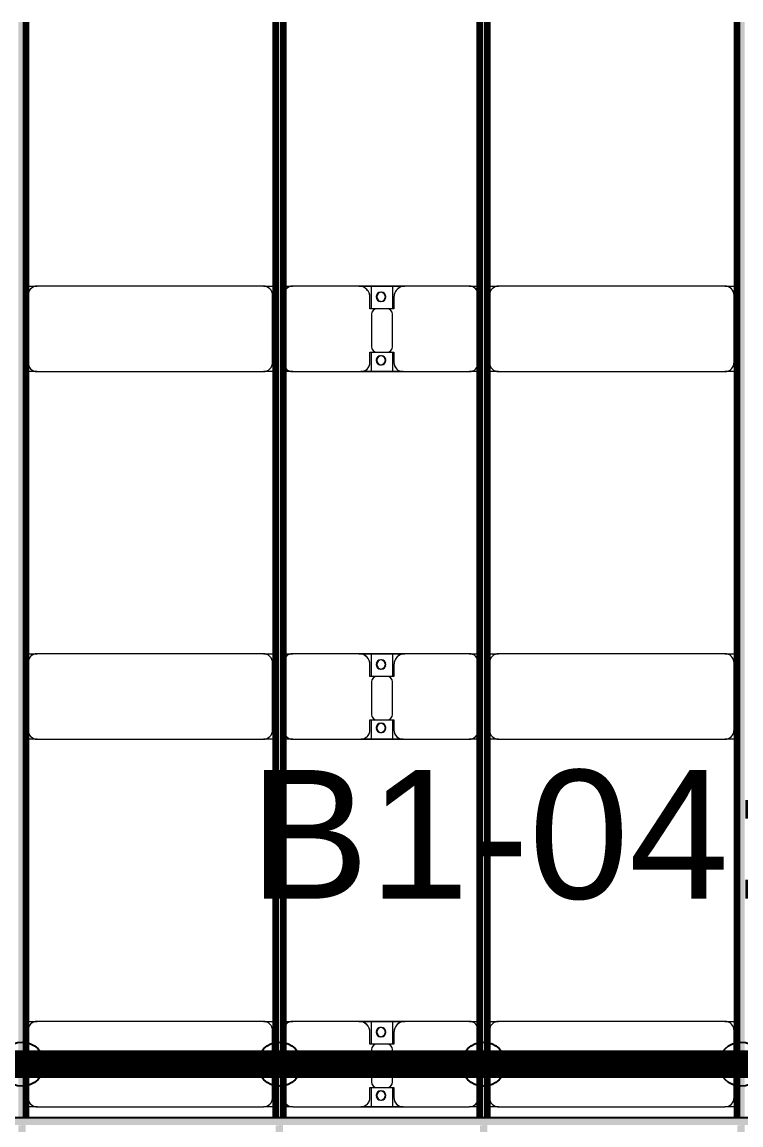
# Model space of a CAD drawing. Header units: millimetres. Extents: x -268744 to 115753, y -96240 to -10461.
# Drawn here: x -202024 to -198114, y -64647 to -58647 of the extents above; entities that cross this region are included whole.
import ezdxf

# ---------------------------------------------------------------- set-up
doc = ezdxf.new("R2010")
doc.units = ezdxf.units.MM
doc.layers.add('A-GENM', color=13, linetype='Continuous', lineweight=9)
doc.layers.add('S-BEAM', color=12, linetype='Continuous', lineweight=9)
doc.layers.add('GC-GHI CHU', color=2, linetype='Continuous')
doc.layers.add('GC-HOP 40x60 GIA CUONG', color=1, linetype='Continuous')
doc.styles.add('GC_VN', font='arial.ttf')

# ---------------------------------------------------------------- blocks, each defined once
blk = doc.blocks.new('Dai phao do pin - DẢI PHAO ĐỠ PIN-V5-KHUNG KẾT CẤU BÈ PIN 1')
at = {"layer": 'A-GENM', "color": 7}
for p, q in [((52027.6, 241.6), (52089.7, 241.6)), ((52027.6, 241.6), (52089.7, 241.6)), ((53320.3, 241.6), (52089.7, 241.6)), ((53320.3, 241.6), (53387.6, 241.6)), ((53320.3, 241.6), (53387.6, 241.6)), ((53427.6, 241.6), (53479.7, 241.6)), ((53427.6, 241.6), (53479.7, 241.6)), ((53839.7, 241.6), (53479.7, 241.6)), ((53839.7, 241.6), (54022.2, 241.6)), ((54022.2, 241.6), (53839.7, 241.6)), ((53907.8, 241.6), (54090.3, 241.6)), ((53907.8, 116.2), (53907.8, 241.6)), ((54090.3, 241.6), (53910.8, 241.6)), ((54022.2, 241.6), (54022.2, 116.2)), ((54440.3, 241.6), (54090.3, 241.6)), ((54440.3, 241.6), (54497.6, 241.6)), ((54440.3, 241.6), (54497.6, 241.6)), ((54537.6, 241.6), (54599.7, 241.6)), ((54537.6, 241.6), (54599.7, 241.6)), ((55830.3, 241.6), (54599.7, 241.6)), ((55830.3, 241.6), (55897.6, 241.6)), ((55830.3, 241.6), (55897.6, 241.6)), ((52039.7, 191.6), (52039.7, -173.4)), ((53370.3, -173.4), (53370.3, 191.6)), ((53429.7, 191.6), (53429.7, -173.4)), ((53899.7, 118.2), (53899.7, 181.6)), ((54030.3, 181.6), (54030.3, 118.2)), ((54490.3, -173.4), (54490.3, 191.6)), ((54549.7, 191.6), (54549.7, -173.4)), ((55880.3, -173.4), (55880.3, 191.6)), ((53992.2, 118.2), (53899.7, 118.2)), ((53907.8, 88.2), (53907.8, -88.2)), ((54030.3, 118.2), (53937.8, 118.2)), ((54022.2, -88.2), (54022.2, 88.2)), ((53899.7, -173.4), (53899.7, -118.2)), ((53899.7, -118.2), (53992.2, -118.2)), ((53907.8, -223.4), (53907.8, -116.2)), ((53937.8, -118.2), (54030.3, -118.2)), ((54022.2, -116.2), (54022.2, -223.4)), ((54030.3, -118.2), (54030.3, -173.4)), ((52089.7, -223.4), (52027.6, -223.4)), ((52089.7, -223.4), (52027.6, -223.4)), ((52089.7, -223.4), (53320.3, -223.4)), ((53387.6, -223.4), (53320.3, -223.4)), ((53387.6, -223.4), (53320.3, -223.4)), ((53479.7, -223.4), (53427.6, -223.4)), ((53479.7, -223.4), (53427.6, -223.4)), ((53479.7, -223.4), (53849.7, -223.4)), ((54022.2, -223.4), (53849.7, -223.4)), ((53849.7, -223.4), (54022.2, -223.4)), ((54080.3, -223.4), (53907.8, -223.4)), ((53910.8, -223.4), (54080.3, -223.4)), ((54080.3, -223.4), (54440.3, -223.4)), ((54497.6, -223.4), (54440.3, -223.4)), ((54497.6, -223.4), (54440.3, -223.4)), ((54599.7, -223.4), (54537.6, -223.4)), ((54599.7, -223.4), (54537.6, -223.4)), ((54599.7, -223.4), (55830.3, -223.4)), ((55897.6, -223.4), (55830.3, -223.4)), ((55897.6, -223.4), (55830.3, -223.4))]:
    blk.add_line(p, q, dxfattribs=at)
for centre, radius, start, end in [((52089.7, 191.6), 50, 90, 180), ((53320.3, 191.6), 50, 360, 90), ((53320.3, 191.6), 50, 60, 90), ((53479.7, 191.6), 50, 90, 180), ((53839.7, 181.6), 60, 0, 90), ((54090.3, 181.6), 60, 90, 180), ((54440.3, 191.6), 50, 0, 90), ((54599.7, 191.6), 50, 90, 180), ((55830.3, 191.6), 50, 360, 90), ((55830.3, 191.6), 50, 60, 90), ((52089.7, 191.6), 50, 150, 180), ((52089.7, 191.6), 50, 105, 135), ((53320.3, 191.6), 50, 15, 30), ((53479.7, 191.6), 50, 105, 180), ((53839.7, 181.6), 60, 0, 60), ((53958.6, 183.2), 25, 360, 180), ((53958.6, 183.2), 25, 180, 360), ((53958.6, 183.2), 25, 360, 165), ((53961.4, 183.2), 25, 0, 180), ((53961.4, 183.2), 25, 90, 180), ((53961.4, 183.2), 25, 180, 0), ((53961.4, 183.2), 25, 180, 300), ((53958.6, 183.2), 25, 210, 360), ((53961.4, 183.2), 25, 15, 75), ((54090.3, 181.6), 60, 120, 180), ((54440.3, 191.6), 50, 0, 75), ((54599.7, 191.6), 50, 150, 180), ((54599.7, 191.6), 50, 105, 135), ((55830.3, 191.6), 50, 15, 30), ((53961.4, 183.2), 25, 330, 345), ((53937.8, 88.2), 30, 90, 180), ((53992.2, 88.2), 30, 0, 90), ((53937.8, -88.2), 30, 180, 270), ((53992.2, -88.2), 30, 270, 0), ((52089.7, -173.4), 50, 180, 270), ((52089.7, -173.4), 50, 180, 210), ((53320.3, -173.4), 50, 270, 0), ((53320.3, -173.4), 50, 330, 0), ((53479.7, -173.4), 50, 180, 270), ((53479.7, -173.4), 50, 180, 255), ((53849.7, -173.4), 50, 270, 360), ((53849.7, -173.4), 50, 285, 360), ((53958.6, -161.8), 25, 360, 180), ((53958.6, -161.8), 25, 180, 360), ((53958.6, -161.8), 25, 105, 165), ((53958.6, -161.8), 25, 195, 360), ((53961.4, -161.8), 25, 0, 180), ((53961.4, -161.8), 25, 105, 180), ((53961.4, -161.8), 25, 180, 0), ((53961.4, -161.8), 25, 180, 270), ((53958.6, -161.8), 25, 360, 75), ((53961.4, -161.8), 25, 15, 75), ((53961.4, -161.8), 25, 285, 345), ((54080.3, -173.4), 50, 180, 270), ((54080.3, -173.4), 50, 180, 255), ((54440.3, -173.4), 50, 270, 360), ((54440.3, -173.4), 50, 285, 360), ((54599.7, -173.4), 50, 180, 270), ((54599.7, -173.4), 50, 180, 210), ((55830.3, -173.4), 50, 270, 0), ((55830.3, -173.4), 50, 330, 0), ((52089.7, -173.4), 50, 240, 270), ((53320.3, -173.4), 50, 285, 300), ((54599.7, -173.4), 50, 240, 270), ((55830.3, -173.4), 50, 285, 300)]:
    blk.add_arc(centre, radius, start, end, dxfattribs=at)
blk = doc.blocks.new('Dai phao do pin - DẢI PHAO ĐỠ PIN-V6-KHUNG KẾT CẤU BÈ PIN 1')
at = {"layer": 'A-GENM', "color": 7}
for p, q in [((52027.6, 241.6), (52089.7, 241.6)), ((52027.6, 241.6), (52089.7, 241.6)), ((53320.3, 241.6), (52089.7, 241.6)), ((53320.3, 241.6), (53387.6, 241.6)), ((53320.3, 241.6), (53387.6, 241.6)), ((53427.6, 241.6), (53479.7, 241.6)), ((53427.6, 241.6), (53479.7, 241.6)), ((53839.7, 241.6), (53479.7, 241.6)), ((53839.7, 241.6), (54022.2, 241.6)), ((54022.2, 241.6), (53839.7, 241.6)), ((53907.8, 241.6), (54090.3, 241.6)), ((53907.8, 116.2), (53907.8, 241.6)), ((54090.3, 241.6), (53910.8, 241.6)), ((54022.2, 241.6), (54022.2, 116.2)), ((54440.3, 241.6), (54090.3, 241.6)), ((54440.3, 241.6), (54497.6, 241.6)), ((54440.3, 241.6), (54497.6, 241.6)), ((54537.6, 241.6), (54599.7, 241.6)), ((54537.6, 241.6), (54599.7, 241.6)), ((55830.3, 241.6), (54599.7, 241.6)), ((55830.3, 241.6), (55897.6, 241.6)), ((55830.3, 241.6), (55897.6, 241.6)), ((52039.7, 191.6), (52039.7, -173.4)), ((53370.3, -173.4), (53370.3, 191.6)), ((53429.7, 191.6), (53429.7, -173.4)), ((53899.7, 118.2), (53899.7, 181.6)), ((54030.3, 181.6), (54030.3, 118.2)), ((54490.3, -173.4), (54490.3, 191.6)), ((54549.7, 191.6), (54549.7, -173.4)), ((55880.3, -173.4), (55880.3, 191.6)), ((53992.2, 118.2), (53899.7, 118.2)), ((53907.8, 88.2), (53907.8, -88.2)), ((54030.3, 118.2), (53937.8, 118.2)), ((54022.2, -88.2), (54022.2, 88.2)), ((53899.7, -173.4), (53899.7, -118.2)), ((53899.7, -118.2), (53992.2, -118.2)), ((53907.8, -223.4), (53907.8, -116.2)), ((53937.8, -118.2), (54030.3, -118.2)), ((54022.2, -116.2), (54022.2, -223.4)), ((54030.3, -118.2), (54030.3, -173.4)), ((52089.7, -223.4), (52027.6, -223.4)), ((52089.7, -223.4), (52027.6, -223.4)), ((52089.7, -223.4), (53320.3, -223.4)), ((53387.6, -223.4), (53320.3, -223.4)), ((53387.6, -223.4), (53320.3, -223.4)), ((53479.7, -223.4), (53427.6, -223.4)), ((53479.7, -223.4), (53427.6, -223.4)), ((53479.7, -223.4), (53849.7, -223.4)), ((54022.2, -223.4), (53849.7, -223.4)), ((53849.7, -223.4), (54022.2, -223.4)), ((54080.3, -223.4), (53907.8, -223.4)), ((53910.8, -223.4), (54080.3, -223.4)), ((54080.3, -223.4), (54440.3, -223.4)), ((54497.6, -223.4), (54440.3, -223.4)), ((54497.6, -223.4), (54440.3, -223.4)), ((54599.7, -223.4), (54537.6, -223.4)), ((54599.7, -223.4), (54537.6, -223.4)), ((54599.7, -223.4), (55830.3, -223.4)), ((55897.6, -223.4), (55830.3, -223.4)), ((55897.6, -223.4), (55830.3, -223.4))]:
    blk.add_line(p, q, dxfattribs=at)
for centre, radius, start, end in [((52089.7, 191.6), 50, 90, 180), ((53320.3, 191.6), 50, 360, 90), ((53320.3, 191.6), 50, 60, 90), ((53479.7, 191.6), 50, 90, 180), ((53839.7, 181.6), 60, 0, 90), ((54090.3, 181.6), 60, 90, 180), ((54440.3, 191.6), 50, 0, 90), ((54599.7, 191.6), 50, 90, 180), ((55830.3, 191.6), 50, 360, 90), ((55830.3, 191.6), 50, 60, 90), ((52089.7, 191.6), 50, 150, 180), ((52089.7, 191.6), 50, 105, 135), ((53320.3, 191.6), 50, 15, 30), ((53479.7, 191.6), 50, 105, 180), ((53839.7, 181.6), 60, 0, 60), ((53958.6, 183.2), 25, 360, 180), ((53958.6, 183.2), 25, 180, 360), ((53958.6, 183.2), 25, 360, 165), ((53961.4, 183.2), 25, 0, 180), ((53961.4, 183.2), 25, 90, 180), ((53961.4, 183.2), 25, 180, 0), ((53961.4, 183.2), 25, 180, 300), ((53958.6, 183.2), 25, 210, 360), ((53961.4, 183.2), 25, 15, 75), ((54090.3, 181.6), 60, 120, 180), ((54440.3, 191.6), 50, 0, 75), ((54599.7, 191.6), 50, 150, 180), ((54599.7, 191.6), 50, 105, 135), ((55830.3, 191.6), 50, 15, 30), ((53961.4, 183.2), 25, 330, 345), ((53937.8, 88.2), 30, 90, 180), ((53992.2, 88.2), 30, 0, 90), ((53937.8, -88.2), 30, 180, 270), ((53992.2, -88.2), 30, 270, 0), ((52089.7, -173.4), 50, 180, 270), ((52089.7, -173.4), 50, 180, 210), ((53320.3, -173.4), 50, 270, 0), ((53320.3, -173.4), 50, 330, 0), ((53479.7, -173.4), 50, 180, 270), ((53479.7, -173.4), 50, 180, 255), ((53849.7, -173.4), 50, 270, 360), ((53849.7, -173.4), 50, 285, 360), ((53958.6, -161.8), 25, 360, 180), ((53958.6, -161.8), 25, 180, 360), ((53958.6, -161.8), 25, 105, 165), ((53958.6, -161.8), 25, 195, 360), ((53961.4, -161.8), 25, 0, 180), ((53961.4, -161.8), 25, 105, 180), ((53961.4, -161.8), 25, 180, 0), ((53961.4, -161.8), 25, 180, 270), ((53958.6, -161.8), 25, 360, 75), ((53961.4, -161.8), 25, 15, 75), ((53961.4, -161.8), 25, 285, 345), ((54080.3, -173.4), 50, 180, 270), ((54080.3, -173.4), 50, 180, 255), ((54440.3, -173.4), 50, 270, 360), ((54440.3, -173.4), 50, 285, 360), ((54599.7, -173.4), 50, 180, 270), ((54599.7, -173.4), 50, 180, 210), ((55830.3, -173.4), 50, 270, 0), ((55830.3, -173.4), 50, 330, 0), ((52089.7, -173.4), 50, 240, 270), ((53320.3, -173.4), 50, 285, 300), ((54599.7, -173.4), 50, 240, 270), ((55830.3, -173.4), 50, 285, 300)]:
    blk.add_arc(centre, radius, start, end, dxfattribs=at)
blk = doc.blocks.new('Dai phao do pin - DẢI PHAO ĐỠ PIN-V7-KHUNG KẾT CẤU BÈ PIN 1')
at = {"layer": 'A-GENM', "color": 7}
for p, q in [((52027.6, 241.6), (52089.7, 241.6)), ((52027.6, 241.6), (52089.7, 241.6)), ((53320.3, 241.6), (52089.7, 241.6)), ((53320.3, 241.6), (53387.6, 241.6)), ((53320.3, 241.6), (53387.6, 241.6)), ((53427.6, 241.6), (53479.7, 241.6)), ((53427.6, 241.6), (53479.7, 241.6)), ((53839.7, 241.6), (53479.7, 241.6)), ((53839.7, 241.6), (54022.2, 241.6)), ((54022.2, 241.6), (53839.7, 241.6)), ((53907.8, 241.6), (54090.3, 241.6)), ((53907.8, 116.2), (53907.8, 241.6)), ((54090.3, 241.6), (53910.8, 241.6)), ((54022.2, 241.6), (54022.2, 116.2)), ((54440.3, 241.6), (54090.3, 241.6)), ((54440.3, 241.6), (54497.6, 241.6)), ((54440.3, 241.6), (54497.6, 241.6)), ((54537.6, 241.6), (54599.7, 241.6)), ((54537.6, 241.6), (54599.7, 241.6)), ((55830.3, 241.6), (54599.7, 241.6)), ((55830.3, 241.6), (55897.6, 241.6)), ((55830.3, 241.6), (55897.6, 241.6)), ((52039.7, 191.6), (52039.7, -173.4)), ((53370.3, -173.4), (53370.3, 191.6)), ((53429.7, 191.6), (53429.7, -173.4)), ((53899.7, 118.2), (53899.7, 181.6)), ((54030.3, 181.6), (54030.3, 118.2)), ((54490.3, -173.4), (54490.3, 191.6)), ((54549.7, 191.6), (54549.7, -173.4)), ((55880.3, -173.4), (55880.3, 191.6)), ((53992.2, 118.2), (53899.7, 118.2)), ((53907.8, 88.2), (53907.8, -88.2)), ((54030.3, 118.2), (53937.8, 118.2)), ((54022.2, -88.2), (54022.2, 88.2)), ((53899.7, -173.4), (53899.7, -118.2)), ((53899.7, -118.2), (53992.2, -118.2)), ((53907.8, -223.4), (53907.8, -116.2)), ((53937.8, -118.2), (54030.3, -118.2)), ((54022.2, -116.2), (54022.2, -223.4)), ((54030.3, -118.2), (54030.3, -173.4)), ((52089.7, -223.4), (52027.6, -223.4)), ((52089.7, -223.4), (52027.6, -223.4)), ((52089.7, -223.4), (53320.3, -223.4)), ((53387.6, -223.4), (53320.3, -223.4)), ((53387.6, -223.4), (53320.3, -223.4)), ((53479.7, -223.4), (53427.6, -223.4)), ((53479.7, -223.4), (53427.6, -223.4)), ((53479.7, -223.4), (53849.7, -223.4)), ((54022.2, -223.4), (53849.7, -223.4)), ((53849.7, -223.4), (54022.2, -223.4)), ((54080.3, -223.4), (53907.8, -223.4)), ((53910.8, -223.4), (54080.3, -223.4)), ((54080.3, -223.4), (54440.3, -223.4)), ((54497.6, -223.4), (54440.3, -223.4)), ((54497.6, -223.4), (54440.3, -223.4)), ((54599.7, -223.4), (54537.6, -223.4)), ((54599.7, -223.4), (54537.6, -223.4)), ((54599.7, -223.4), (55830.3, -223.4)), ((55897.6, -223.4), (55830.3, -223.4)), ((55897.6, -223.4), (55830.3, -223.4))]:
    blk.add_line(p, q, dxfattribs=at)
for centre, radius, start, end in [((52089.7, 191.6), 50, 90, 180), ((53320.3, 191.6), 50, 360, 90), ((53320.3, 191.6), 50, 60, 90), ((53479.7, 191.6), 50, 90, 180), ((53839.7, 181.6), 60, 0, 90), ((54090.3, 181.6), 60, 90, 180), ((54440.3, 191.6), 50, 0, 90), ((54599.7, 191.6), 50, 90, 180), ((55830.3, 191.6), 50, 360, 90), ((55830.3, 191.6), 50, 60, 90), ((52089.7, 191.6), 50, 150, 180), ((52089.7, 191.6), 50, 105, 135), ((53320.3, 191.6), 50, 15, 30), ((53479.7, 191.6), 50, 105, 180), ((53839.7, 181.6), 60, 0, 60), ((53958.6, 183.2), 25, 360, 180), ((53958.6, 183.2), 25, 180, 360), ((53958.6, 183.2), 25, 360, 165), ((53961.4, 183.2), 25, 0, 180), ((53961.4, 183.2), 25, 90, 180), ((53961.4, 183.2), 25, 180, 0), ((53961.4, 183.2), 25, 180, 300), ((53958.6, 183.2), 25, 210, 360), ((53961.4, 183.2), 25, 15, 75), ((54090.3, 181.6), 60, 120, 180), ((54440.3, 191.6), 50, 0, 75), ((54599.7, 191.6), 50, 150, 180), ((54599.7, 191.6), 50, 105, 135), ((55830.3, 191.6), 50, 15, 30), ((53961.4, 183.2), 25, 330, 345), ((53937.8, 88.2), 30, 90, 180), ((53992.2, 88.2), 30, 0, 90), ((53937.8, -88.2), 30, 180, 270), ((53992.2, -88.2), 30, 270, 0), ((52089.7, -173.4), 50, 180, 270), ((52089.7, -173.4), 50, 180, 210), ((53320.3, -173.4), 50, 270, 0), ((53320.3, -173.4), 50, 330, 0), ((53479.7, -173.4), 50, 180, 270), ((53479.7, -173.4), 50, 180, 255), ((53849.7, -173.4), 50, 270, 360), ((53849.7, -173.4), 50, 285, 360), ((53958.6, -161.8), 25, 360, 180), ((53958.6, -161.8), 25, 180, 360), ((53958.6, -161.8), 25, 105, 165), ((53958.6, -161.8), 25, 195.72851, 360), ((53961.4, -161.8), 25, 0, 180), ((53961.4, -161.8), 25, 105, 180), ((53961.4, -161.8), 25, 180, 0), ((53961.4, -161.8), 25, 180, 270), ((53958.6, -161.8), 25, 360, 75), ((53961.4, -161.8), 25, 15, 75), ((53961.4, -161.8), 25, 285, 345), ((54080.3, -173.4), 50, 180, 270), ((54080.3, -173.4), 50, 180, 255), ((54440.3, -173.4), 50, 270, 360), ((54440.3, -173.4), 50, 285, 360), ((54599.7, -173.4), 50, 180, 270), ((54599.7, -173.4), 50, 180, 210), ((55830.3, -173.4), 50, 270, 0), ((55830.3, -173.4), 50, 330, 0), ((52089.7, -173.4), 50, 240, 270), ((53320.3, -173.4), 50, 285, 300), ((54599.7, -173.4), 50, 240, 270), ((55830.3, -173.4), 50, 285, 300)]:
    blk.add_arc(centre, radius, start, end, dxfattribs=at)
blk = doc.blocks.new('Dầm C52 - Hộp 40x60-V24-KHUNG KẾT CẤU BÈ PIN 1')
at = {"layer": 'S-BEAM', "lineweight": 25}
blk.add_hatch(color=4, dxfattribs=at).paths.add_polyline_path([(-145811, -20), (145811, -20), (145811, 20), (-145811, 20)])
at = {"layer": 'S-BEAM', "color": 4, "lineweight": 25}
blk.add_line((-145811, 20), (145811, 20), dxfattribs=at)
blk = doc.blocks.new('Dầm C52 - Dầm C52-V1-KHUNG KẾT CẤU BÈ PIN 1')
at = {"layer": 'S-BEAM', "lineweight": 140}
h = blk.add_hatch(color=1, dxfattribs=at)
h.paths.add_polyline_path([(-25480.9, 20), (-25480.9, -20), (-25440.9, -20), (-25445.2, 20)])
h.paths.add_polyline_path([(-25400.9, -20), (-19440.9, -20), (-19443, 20), (-25400.9, 20)])
h.paths.add_polyline_path([(-19400.9, 20), (-19400.9, -20), (-13440.9, -20), (-13440.9, 20), (-18981.3, 20)])
h.paths.add_polyline_path([(-13400.9, -20), (-7440.9, -20), (-7440.9, 20), (-13400.9, 20)])
h.paths.add_polyline_path([(-7400.9, 20), (-7400.9, -20), (-1440.9, -20), (-1440.9, 20), (-6977, 20)])
h.paths.add_polyline_path([(-1400.9, -20), (4559.1, -20), (4559.1, 20), (-1400.9, 20)])
h.paths.add_polyline_path([(4599.1, 20), (4599.1, -20), (10559.1, -20), (10559.1, 20), (5027.2, 20)])
h.paths.add_polyline_path([(10599.1, -20), (16559.1, -20), (16559.1, 20), (10599.1, 20)])
h.paths.add_polyline_path([(16599.1, 20), (16599.1, -20), (22559.1, -20), (22559.1, 20), (17031.5, 20)])
h.paths.add_polyline_path([(22599.1, -20), (25259.1, -20), (25259.1, 20), (22599.1, 20)])
h.paths.add_polyline_path([(25299.1, -20), (25480.9, -20), (25480.9, 20), (25299.1, 20)])
at = {"layer": 'S-BEAM', "color": 1, "lineweight": 140}
blk.add_line((-13440.9, -20), (-19400.9, -20), dxfattribs=at)
blk = doc.blocks.new('Dầm C52 - Dầm C52-V19-KHUNG KẾT CẤU BÈ PIN 1')
at = {"layer": 'S-BEAM', "lineweight": 140}
h = blk.add_hatch(color=1, dxfattribs=at)
h.paths.add_polyline_path([(-25480.9, 20), (-25480.9, -20), (-25440.9, -20), (-25445.2, 20)])
h.paths.add_polyline_path([(-25400.9, -20), (-19440.9, -20), (-19443, 20), (-25400.9, 20)])
h.paths.add_polyline_path([(-19400.9, -20), (-13440.9, -20), (-13440.9, 20), (-19400.9, 20)])
h.paths.add_polyline_path([(-13400.9, -20), (-7440.9, -20), (-7440.9, 20), (-13400.9, 20)])
h.paths.add_polyline_path([(-7400.9, -20), (-1440.9, -20), (-1440.9, 20), (-7400.9, 20)])
h.paths.add_polyline_path([(-1400.9, -20), (4559.1, -20), (4559.1, 20), (-1400.9, 20)])
h.paths.add_polyline_path([(4599.1, -20), (10559.1, -20), (10559.1, 20), (4599.1, 20)])
h.paths.add_polyline_path([(10599.1, -20), (16559.1, -20), (16559.1, 20), (10599.1, 20)])
h.paths.add_polyline_path([(16599.1, -20), (22559.1, -20), (22559.1, 20), (16599.1, 20)])
h.paths.add_polyline_path([(22599.1, -20), (25259.1, -20), (25259.1, 20), (22599.1, 20)])
h.paths.add_polyline_path([(25299.1, 20), (25299.1, -20), (25441.8, -20), (25441.8, 20)])
at = {"layer": 'S-BEAM', "color": 1, "lineweight": 140}
for p, q in [((-19400.9, 20), (-13440.9, 20)), ((-13440.9, -20), (-19400.9, -20))]:
    blk.add_line(p, q, dxfattribs=at)
blk = doc.blocks.new('Dầm C52 - Dầm C52-V21-KHUNG KẾT CẤU BÈ PIN 1')
at = {"layer": 'S-BEAM', "lineweight": 140}
h = blk.add_hatch(color=1, dxfattribs=at)
h.paths.add_polyline_path([(-25480.9, 20), (-25480.9, -20), (-25440.9, -20), (-25445.2, 20)])
h.paths.add_polyline_path([(-25400.9, 20), (-25400.9, -20), (-19440.9, -20), (-19443, 20), (-24983.5, 20)])
h.paths.add_polyline_path([(-19400.9, 5.7), (-19400.9, -20), (-13440.9, -20), (-13440.9, 20), (-19400.9, 20)])
h.paths.add_polyline_path([(-13400.9, 5.7), (-13400.9, -20), (-7440.9, -20), (-7440.9, 20), (-13400.9, 20)])
h.paths.add_polyline_path([(-7400.9, -20), (-1440.9, -20), (-1440.9, 20), (-7400.9, 20), (-7400.9, 5.7)])
h.paths.add_polyline_path([(-1400.9, 5.7), (-1400.9, -20), (4559.1, -20), (4559.1, 20), (-1400.9, 20)])
h.paths.add_polyline_path([(4599.1, 20), (4599.1, -20), (10559.1, -20), (10559.1, 20), (5027.2, 20)])
h.paths.add_polyline_path([(10599.1, 5.7), (10599.1, -20), (16559.1, -20), (16559.1, 20), (10599.1, 20)])
h.paths.add_polyline_path([(16599.1, -20), (22559.1, -20), (22559.1, 20), (16599.1, 20), (16599.1, 5.7)])
h.paths.add_polyline_path([(22599.1, 5.7), (22599.1, -20), (25259.1, -20), (25259.1, 20), (22599.1, 20)])
h.paths.add_polyline_path([(25299.1, -20), (25480.9, -20), (25480.9, 20), (25299.1, 20), (25299.1, 5.7)])
at = {"layer": 'S-BEAM', "color": 1, "lineweight": 140}
for p, q in [((-19400.9, 20), (-13440.9, 20)), ((-13440.9, -20), (-19400.9, -20))]:
    blk.add_line(p, q, dxfattribs=at)
blk = doc.blocks.new('Dầm C52 - Dầm C52-102503-KHUNG KẾT CẤU BÈ PIN 1')
at = {"layer": 'S-BEAM', "lineweight": 140}
h = blk.add_hatch(color=1, dxfattribs=at)
h.paths.add_polyline_path([(-25480.9, 20), (-25480.9, -20), (-25440.9, -20), (-25440.9, 20)])
h.paths.add_polyline_path([(-25400.9, 20), (-25400.9, -20), (-19440.9, -20), (-19443, 20), (-24983.5, 20)])
h.paths.add_polyline_path([(-19400.9, 20), (-19400.9, -20), (-13440.9, -20), (-13440.9, 20), (-17596.2, 20)])
h.paths.add_polyline_path([(-13400.9, -20), (-7440.9, -20), (-7440.9, 20), (-13400.9, 20)])
h.paths.add_polyline_path([(-7400.9, -20), (-1440.9, -20), (-1440.9, 20), (-7400.9, 20)])
h.paths.add_polyline_path([(-1400.9, -20), (4559.1, -20), (4559.1, 20), (-1400.9, 20)])
h.paths.add_polyline_path([(4599.1, -20), (10559.1, -20), (10559.1, 20), (4599.1, 20)])
h.paths.add_polyline_path([(10599.1, 20), (10599.1, -20), (16559.1, -20), (16559.1, 20), (11952.8, 20)])
h.paths.add_polyline_path([(16599.1, -20), (22559.1, -20), (22559.1, 20), (16599.1, 20)])
h.paths.add_polyline_path([(22599.1, -20), (25259.1, -20), (25259.1, 20), (22599.1, 20)])
h.paths.add_polyline_path([(25299.1, -20), (25441.8, -20), (25441.8, 20), (25299.1, 20)])
at = {"layer": 'S-BEAM', "color": 1, "lineweight": 140}
blk.add_line((-19400.9, 20), (-13440.9, 20), dxfattribs=at)
blk = doc.blocks.new('be pin 1_rvt-1-KHUNG KẾT CẤU BÈ PIN 1')
at = {"layer": 'A-GENM', "lineweight": 9}
for name, p in [('Dai phao do pin - DẢI PHAO ĐỠ PIN-V7-KHUNG KẾT CẤU BÈ PIN 1', (-254031.8, -60324.7)), ('Dai phao do pin - DẢI PHAO ĐỠ PIN-V6-KHUNG KẾT CẤU BÈ PIN 1', (-254031.8, -62324.7)), ('Dai phao do pin - DẢI PHAO ĐỠ PIN-V5-KHUNG KẾT CẤU BÈ PIN 1', (-254031.8, -64324.7))]:
    blk.add_blockref(name, p, dxfattribs=at)
at = {"layer": 'S-BEAM', "lineweight": 9, "rotation": 90.00000000032618}
for name, p in [('Dầm C52 - Dầm C52-V1-KHUNG KẾT CẤU BÈ PIN 1', (-202024.1, -45205.6)), ('Dầm C52 - Dầm C52-V21-KHUNG KẾT CẤU BÈ PIN 1', (-199514.1, -45205.6)), ('Dầm C52 - Dầm C52-V19-KHUNG KẾT CẤU BÈ PIN 1', (-200624.1, -45205.6)), ('Dầm C52 - Dầm C52-102503-KHUNG KẾT CẤU BÈ PIN 1', (-198114.1, -45205.6))]:
    blk.add_blockref(name, p, dxfattribs=at)
at = {"layer": 'S-BEAM', "lineweight": 9}
blk.add_blockref('Dầm C52 - Hộp 40x60-V24-KHUNG KẾT CẤU BÈ PIN 1', (-110896.7, -64626.5), dxfattribs=at)

msp = doc.modelspace()

# ---------------------------------------------------------------- linework, layer by layer
at = {"layer": 'GC-HOP 40x60 GIA CUONG', "const_width": 150}
msp.add_lwpolyline([(-205067.6, -64315.6), (-190510, -64315.6)], dxfattribs=at)
at = {"layer": 'GC-HOP 40x60 GIA CUONG'}
for centre in [(-202024.1, -64315.6), (-200624.1, -64315.6), (-199514.1, -64315.6), (-198114.1, -64315.6)]:
    msp.add_circle(centre, 120, dxfattribs=at)

# ---------------------------------------------------------------- block references
at = {"lineweight": 5}
msp.add_blockref('be pin 1_rvt-1-KHUNG KẾT CẤU BÈ PIN 1', (0, 0), dxfattribs=at)

# ---------------------------------------------------------------- texts
at = {"layer": 'GC-GHI CHU', "style": 'GC_VN'}
msp.add_text('B1-04: 3×14,6 m', height=700, dxfattribs=at).set_placement((-200788.8, -63415.6))

doc.saveas('drawing.dxf')
